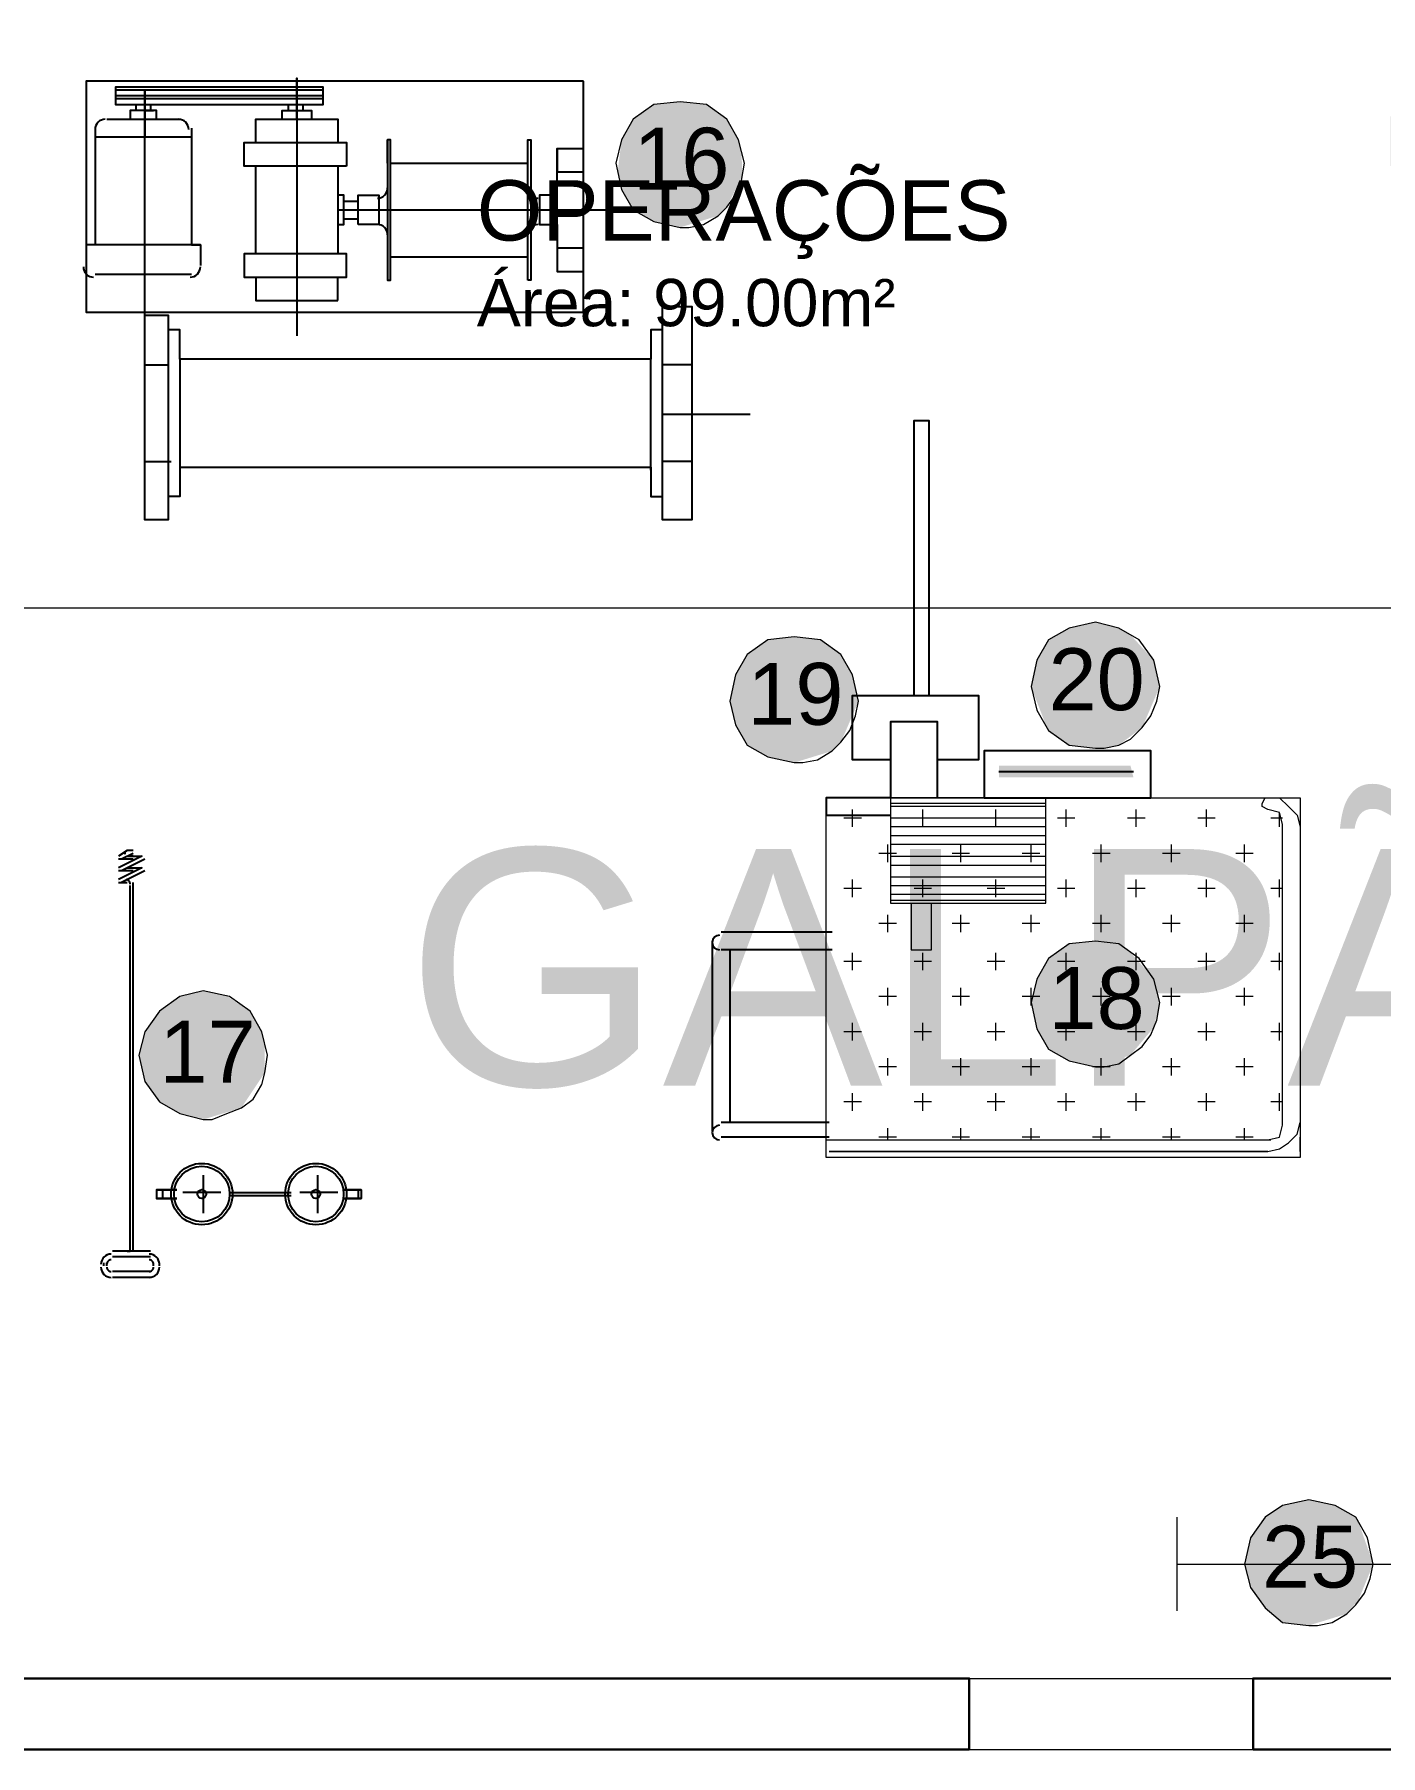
# Model space of a CAD drawing. Header units: metres. Extents: x 149 to 429, y -3 to 162.
# Drawn here: x 376.418 to 379.264, y 104.561 to 108.2 of the extents above; entities that cross this region are included whole.
import ezdxf

# ---------------------------------------------------------------- set-up
doc = ezdxf.new("R2010")
doc.units = ezdxf.units.M
doc.layers.add('1053_ARQ_BASE_MATADOURO_dwg', color=7, linetype='Continuous', lineweight=5, true_color=0x767676)
for name, color, linetype, lineweight in [('A-PAREDE', 7, 'Continuous', 30), ('A-TEXTO1', 7, 'Continuous', 5), ('A-VISTA03', 7, 'Continuous', 9), ('PDF_EQUIPAMENTOS', 7, 'Continuous', 5), ('PDF_equipamentos inox', 7, 'Continuous', 5), ('PDF_Text', 7, 'Continuous', 5)]:
    doc.layers.add(name, color=color, linetype=linetype, lineweight=lineweight)
doc.styles.add('Arial_1', font='arial.ttf', dxfattribs={"height": 0.1308})
doc.styles.add('Arial_11', font='arial.ttf', dxfattribs={"height": 0.1})
doc.styles.add('Arial_5', font='arial.ttf', dxfattribs={"height": 0.1275})
doc.styles.add('Arial_6', font='arial.ttf', dxfattribs={"height": 0.5})

# ---------------------------------------------------------------- blocks, each defined once
blk = doc.blocks.new('1053_ARQ_BASE_MATADOURO_dwg_arq geral tgov-4039641-TÉRREO 1_20 - Dependente 2')
at = {"layer": 'A-PAREDE', "color": 253, "true_color": 0xaaaaaa, "flags": 128}
blk.add_lwpolyline([(42.6296, 17.6382), (42.6296, 17.7882), (39.4796, 17.7882), (39.4796, 21.3882), (41.7796, 21.3882), (41.7796, 21.5382), (37.0796, 21.5382), (37.0796, 21.3882), (39.3296, 21.3882), (39.3296, 17.7882), (39.3296, 17.6382)], close=True, dxfattribs=at)
blk.add_lwpolyline([(44.3296, 17.7882), (44.3296, 21.3882), (42.3796, 21.3882), (42.3796, 21.5382), (44.6046, 21.5382), (44.6046, 21.3882), (44.4796, 21.3882), (44.4796, 17.7882), (46.0946, 17.7882), (46.0946, 17.6382), (44.1296, 17.6382)], dxfattribs=at)
at = {"layer": 'A-VISTA03', "color": 253, "true_color": 0xaaaaaa}
for p, q in [((41.7796, 21.5382), (42.3796, 21.5382)), ((41.7796, 21.3882), (42.3796, 21.3882))]:
    blk.add_line(p, q, dxfattribs=at)
at = {"layer": 'A-TEXTO1', "attachment_point": 1, "line_spacing_factor": 0.941778}
for s, insert, char_height, width, style in [('OPERAÇÕES', (40.7387, 24.7053), 0.1275, 1.347093, 'Arial_5'), ('Área: 99.00m²', (40.7387, 24.4967), 0.1, 1.057761, 'Arial_11')]:
    blk.add_mtext(s, dxfattribs=dict(at, insert=insert, char_height=char_height, width=width, style=style))
at = {"layer": 'A-TEXTO1', "insert": (40.5883, 23.2916), "char_height": 0.5, "width": 3.43359, "attachment_point": 1, "rotation": 359.9922, "line_spacing_factor": 0.941778, "style": 'Arial_6'}
blk.add_mtext('GALPÃO', dxfattribs=at)
blk = doc.blocks.new('1053_ARQ_BASE_MATADOURO_dwg_ARQ GALPAO TGOV-4039645-TÉRREO 1_20 - Dependente 2')
at = {"layer": 'PDF_EQUIPAMENTOS', "true_color": 0xe2e2e2}
blk.add_hatch(color=254, dxfattribs=at).paths.add_polyline_path([(0.0309, 13.5873), (0.0618, 13.5873), (0.0556, 13.612), (-0.2226, 13.612), (-0.2226, 13.5873), (-0.0185, 13.5873)])
at = {"layer": 'PDF_Text', "true_color": 0xe2e2e2}
h = blk.add_hatch(color=254, dxfattribs=at)
h.paths.add_polyline_path([(10.8687, 8.3693), (10.9058, 8.3796), (10.9738, 8.4373), (10.9861, 8.4991), (10.9799, 8.5548), (10.949, 8.5981), (10.8687, 8.631), (10.8501, 8.6352), (10.8007, 8.6228), (10.7574, 8.5981), (10.7265, 8.5548), (10.7141, 8.4991), (10.7265, 8.4497), (10.7574, 8.4064), (10.8007, 8.3755)])
h.paths.add_polyline_path([(-8.3586, 10.5022), (-8.3277, 10.5084), (-8.2535, 10.5702), (-8.2411, 10.6321), (-8.2473, 10.6877), (-8.2782, 10.7248), (-8.3215, 10.7557), (-8.3772, 10.7681), (-8.4266, 10.7557), (-8.4699, 10.7248), (-8.5008, 10.6877), (-8.5132, 10.6321), (-8.5008, 10.5826), (-8.4699, 10.5393), (-8.4266, 10.5084)])
h.paths.add_polyline_path([(8.4946, 10.5888), (8.5255, 10.595), (8.5997, 10.6568), (8.6121, 10.7186), (8.5997, 10.7743), (8.575, 10.8175), (8.5317, 10.8423), (8.4761, 10.8546), (8.4266, 10.8423), (8.3833, 10.8175), (8.3524, 10.7743), (8.3401, 10.7186), (8.3524, 10.6692), (8.3833, 10.6259), (8.4266, 10.595), (8.4761, 10.5888)])
h.paths.add_polyline_path([(0.4328, 11.7944), (0.5131, 11.8191), (0.5379, 11.8488), (0.5688, 11.9242), (0.5379, 12.0123), (0.5317, 12.0231), (0.4884, 12.0478), (0.4328, 12.0602), (0.3771, 12.0478), (0.34, 12.0231), (0.3091, 11.9798), (0.2968, 11.9242), (0.3091, 11.8747), (0.34, 11.8315), (0.3771, 11.8005)])
h.paths.add_polyline_path([(-9.9149, 11.9242), (-9.824, 11.9613), (-9.7851, 12.0231), (-9.7851, 12.0818), (-9.7975, 12.1205), (-9.816, 12.1529), (-9.8593, 12.1777), (-9.9149, 12.19), (-9.9644, 12.1777), (-10.0077, 12.1529), (-10.0386, 12.1097), (-10.051, 12.054), (-10.0298, 11.9922), (-10.0077, 11.9613), (-9.9644, 11.9304)])
h.paths.add_polyline_path([(-6.6584, 12.0417), (-6.5781, 12.0664), (-6.5348, 12.1158), (-6.5224, 12.1777), (-6.5286, 12.2271), (-6.5595, 12.2704), (-6.6028, 12.3013), (-6.6584, 12.3137), (-6.7079, 12.3013), (-6.7512, 12.2704), (-6.7821, 12.2271), (-6.7945, 12.1777), (-6.7821, 12.122), (-6.7295, 12.0664), (-6.7079, 12.054)])
h.paths.add_polyline_path([(1.1437, 12.1035), (1.2241, 12.1282), (1.2674, 12.1715), (1.2798, 12.2395), (1.2736, 12.289), (1.2427, 12.3322), (1.1994, 12.3631), (1.1437, 12.3755), (1.0943, 12.3631), (1.051, 12.3322), (1.0201, 12.289), (1.0077, 12.2395), (1.0201, 12.1839), (1.0726, 12.1282), (1.0943, 12.1158)])
h.paths.add_polyline_path([(-2.5982, 12.2704), (-2.5611, 12.2807), (-2.4931, 12.3384), (-2.4807, 12.4002), (-2.4869, 12.4559), (-2.5178, 12.4992), (-2.5982, 12.5321), (-2.6167, 12.5363), (-2.6662, 12.5239), (-2.7095, 12.4992), (-2.7404, 12.4559), (-2.7527, 12.4002), (-2.7404, 12.3508), (-2.7095, 12.3075), (-2.6662, 12.2766)])
h.paths.add_polyline_path([(-4.7975, 12.3508), (-4.7604, 12.3611), (-4.6924, 12.4188), (-4.6801, 12.4806), (-4.6863, 12.5363), (-4.7172, 12.5795), (-4.7975, 12.6125), (-4.8161, 12.6166), (-4.8655, 12.6043), (-4.9101, 12.5778), (-4.9397, 12.5363), (-4.9397, 12.4312), (-4.9088, 12.3879), (-4.8655, 12.357)])
h.paths.add_polyline_path([(-5.5703, 12.3631), (-5.5332, 12.3734), (-5.4652, 12.4312), (-5.4529, 12.493), (-5.4591, 12.5486), (-5.49, 12.5919), (-5.5703, 12.6249), (-5.5889, 12.629), (-5.6383, 12.6166), (-5.6816, 12.5919), (-5.7125, 12.5486), (-5.7125, 12.4435), (-5.6816, 12.4002), (-5.6383, 12.3693)])
h.paths.add_polyline_path([(1.7373, 12.3755), (1.7743, 12.3858), (1.8424, 12.4435), (1.8547, 12.5053), (1.8485, 12.561), (1.8176, 12.6043), (1.7373, 12.6372), (1.7187, 12.6414), (1.6692, 12.629), (1.626, 12.6043), (1.5951, 12.561), (1.5951, 12.4559), (1.626, 12.4126), (1.6692, 12.3817)])
h.paths.add_polyline_path([(6.6584, 12.6228), (6.7388, 12.6475), (6.7821, 12.697), (6.7883, 12.7835), (6.7821, 12.8083), (6.7574, 12.8516), (6.7141, 12.8825), (6.6584, 12.8948), (6.5858, 12.8659), (6.5657, 12.8516), (6.5348, 12.8083), (6.5224, 12.7588), (6.5348, 12.7032), (6.5873, 12.6475), (6.609, 12.6352)])
h.paths.add_polyline_path([(8.2473, 12.6537), (8.3462, 12.697), (8.3833, 12.7835), (8.371, 12.8392), (8.3401, 12.8825), (8.2968, 12.9134), (8.2473, 12.9196), (8.1917, 12.9134), (8.1484, 12.8825), (8.1175, 12.8392), (8.1175, 12.7341), (8.1484, 12.6908), (8.1917, 12.6599)])
h.paths.add_polyline_path([(-6.3617, 12.8268), (-6.2566, 12.8701), (-6.238, 12.8948), (-6.2257, 12.9567), (-6.238, 13.0123), (-6.2628, 13.0556), (-6.306, 13.0865), (-6.4111, 13.0865), (-6.4544, 13.0556), (-6.4853, 13.0123), (-6.4944, 12.9433), (-6.4853, 12.9072), (-6.4328, 12.8516), (-6.4111, 12.8392)])
h.paths.add_polyline_path([(9.5642, 12.8454), (9.6013, 12.8557), (9.6693, 12.9134), (9.6816, 12.9752), (9.6755, 13.0308), (9.6445, 13.0741), (9.5642, 13.1071), (9.5456, 13.1112), (9.4962, 13.0989), (9.4529, 13.0741), (9.422, 13.0308), (9.4096, 12.9752), (9.422, 12.9257), (9.4529, 12.8825), (9.4962, 12.8516)])
h.paths.add_polyline_path([(-1.9042, 12.8639), (-1.8238, 12.8886), (-1.7743, 12.9628), (-1.7743, 13.0247), (-1.7805, 13.0494), (-1.8053, 13.0927), (-1.8547, 13.125), (-1.9042, 13.1359), (-1.9536, 13.1236), (-1.9969, 13.0927), (-2.0278, 13.0494), (-2.0402, 12.9999), (-2.0272, 12.9433), (-1.9969, 12.901), (-1.9536, 12.8763)])
h.paths.add_polyline_path([(2.7203, 12.9134), (2.8192, 12.9567), (2.8563, 13.0432), (2.8439, 13.0989), (2.813, 13.1421), (2.7538, 13.1708), (2.7203, 13.1792), (2.6646, 13.1669), (2.6213, 13.1421), (2.5904, 13.0989), (2.5904, 12.9938), (2.6313, 12.9433), (2.6646, 12.9196)])
h.paths.add_polyline_path([(-0.0185, 12.9752), (0.0556, 12.9999), (0.1051, 13.0587), (0.1175, 13.1112), (0.1051, 13.1607), (0.0556, 13.2172), (0.0309, 13.2349), (-0.0185, 13.241), (-0.0742, 13.2349), (-0.1175, 13.204), (-0.1422, 13.1607), (-0.1546, 13.1112), (-0.1422, 13.0556), (-0.1175, 13.0123), (-0.0742, 12.9876)])
h.paths.add_polyline_path([(-4.3277, 13.0679), (-4.2349, 13.105), (-4.2226, 13.1223), (-4.1917, 13.1978), (-4.2226, 13.2859), (-4.2288, 13.2967), (-4.272, 13.3276), (-4.371, 13.329), (-4.3833, 13.3276), (-4.4204, 13.2967), (-4.4513, 13.2534), (-4.4637, 13.1978), (-4.4513, 13.1483), (-4.4204, 13.105), (-4.371, 13.0727)])
h.paths.add_polyline_path([(7.6044, 13.0803), (7.6538, 13.0927), (7.7033, 13.1298), (7.7404, 13.2163), (7.728, 13.2658), (7.6971, 13.3091), (7.6538, 13.34), (7.6044, 13.3523), (7.5487, 13.34), (7.5054, 13.3091), (7.4807, 13.2658), (7.4683, 13.2163), (7.4807, 13.1607), (7.5054, 13.1236), (7.5487, 13.0927)])
h.paths.add_polyline_path([(-10.7883, 13.1823), (-10.7512, 13.1885), (-10.7017, 13.2256), (-10.6646, 13.3121), (-10.677, 13.3678), (-10.7079, 13.4111), (-10.7883, 13.4451), (-10.8007, 13.4482), (-10.8563, 13.4358), (-10.8996, 13.4111), (-10.9305, 13.3678), (-10.9305, 13.2627), (-10.8996, 13.2194), (-10.8563, 13.1885)])
h.paths.add_polyline_path([(4.0989, 13.2101), (4.1298, 13.2163), (4.204, 13.2781), (4.2164, 13.34), (4.204, 13.3956), (4.1793, 13.4389), (4.136, 13.4636), (4.0557, 13.4698), (4.0309, 13.4636), (3.9876, 13.4389), (3.9567, 13.3956), (3.9444, 13.34), (3.9567, 13.2905), (3.9876, 13.2472), (4.0312, 13.2163), (4.0804, 13.2101)])
h.paths.add_polyline_path([(-7.2087, 13.241), (-7.1283, 13.2658), (-7.0788, 13.3461), (-7.0788, 13.4018), (-7.0912, 13.4373), (-7.1098, 13.4698), (-7.153, 13.5007), (-7.2087, 13.5131), (-7.2643, 13.5007), (-7.3014, 13.4698), (-7.3323, 13.4265), (-7.3447, 13.3771), (-7.3235, 13.3152), (-7.3014, 13.2843), (-7.2643, 13.2534)])
h.paths.add_polyline_path([(-9.8177, 13.2874), (-9.7682, 13.2998), (-9.7187, 13.3307), (-9.6878, 13.3863), (-9.6878, 13.4482), (-9.7002, 13.4837), (-9.7187, 13.5162), (-9.7682, 13.5484), (-9.8177, 13.5594), (-9.8733, 13.5471), (-9.9166, 13.5162), (-9.9413, 13.4729), (-9.9537, 13.4234), (-9.9378, 13.3616), (-9.9166, 13.3245), (-9.8733, 13.2998)])
h.paths.add_polyline_path([(5.4034, 13.5502), (5.4944, 13.5873), (5.5332, 13.6491), (5.5332, 13.7078), (5.5085, 13.7681), (5.5023, 13.7789), (5.4591, 13.8098), (5.354, 13.8098), (5.3085, 13.7758), (5.2798, 13.7356), (5.2674, 13.68), (5.2798, 13.6305), (5.323, 13.5784), (5.354, 13.5563)])
h.paths.add_polyline_path([(-0.6553, 13.6182), (-0.575, 13.6429), (-0.5564, 13.6614), (-0.5193, 13.748), (-0.5317, 13.8036), (-0.5564, 13.8469), (-0.5997, 13.8778), (-0.6553, 13.884), (-0.711, 13.8778), (-0.7543, 13.8469), (-0.779, 13.8036), (-0.7913, 13.748), (-0.779, 13.6985), (-0.7543, 13.6553), (-0.711, 13.6305)])
h.paths.add_polyline_path([(0, 13.6491), (0.0309, 13.6553), (0.0804, 13.6924), (0.1175, 13.7789), (0.1051, 13.8346), (0.0556, 13.8884), (0.0309, 13.9026), (-0.0185, 13.9149), (-0.0765, 13.9012), (-0.1175, 13.8778), (-0.1422, 13.8346), (-0.1546, 13.7789), (-0.121, 13.6924), (-0.1175, 13.6862), (-0.0742, 13.6553), (-0.0185, 13.6491)])
h.paths.add_polyline_path([(-3.085, 13.6553), (-2.9799, 13.6985), (-2.9614, 13.7233), (-2.949, 13.7851), (-2.9552, 13.8407), (-2.9861, 13.884), (-3.0294, 13.9149), (-3.1345, 13.9149), (-3.1778, 13.884), (-3.2087, 13.8407), (-3.221, 13.7851), (-3.2087, 13.7356), (-3.1778, 13.6924), (-3.1345, 13.6676)])
h.paths.add_polyline_path([(-7.8702, 13.748), (-7.796, 13.7727), (-7.7404, 13.8531), (-7.7404, 13.9087), (-7.7527, 13.9421), (-7.7775, 13.9768), (-7.8207, 14.0077), (-7.8702, 14.02), (-7.9258, 14.0077), (-7.9691, 13.9768), (-7.9938, 13.9335), (-8.0062, 13.884), (-7.9938, 13.8284), (-7.9691, 13.7913), (-7.9258, 13.7604)])
h.paths.add_polyline_path([(-11.7524, 13.7575), (-11.7095, 13.7908), (-11.6724, 13.85), (-11.6724, 13.9057), (-11.6847, 13.939), (-11.7095, 13.9737), (-11.7524, 14.0043), (-11.7524, 13.7576)])
h.paths.add_polyline_path([(1.7682, 13.8964), (1.8238, 13.9067), (1.8918, 13.9644), (1.9042, 14.0262), (1.898, 14.0819), (1.8671, 14.1251), (1.8238, 14.1499), (1.7682, 14.1622), (1.7187, 14.1499), (1.6754, 14.1251), (1.6445, 14.0819), (1.6322, 14.0262), (1.6445, 13.9768), (1.6754, 13.9335), (1.7187, 13.9026)])
h.paths.add_polyline_path([(2.813, 13.9087), (2.8501, 13.9149), (2.8934, 13.9489)])
h.paths.add_polyline_path([(2.8006, 13.9087), (2.8995, 13.952), (2.9305, 14.0077), (2.9305, 14.0695), (2.9243, 14.0942), (2.8934, 14.1375), (2.8501, 14.1684), (2.7538, 14.1694), (2.745, 14.1684), (2.7017, 14.1375), (2.6708, 14.0942), (2.6646, 14.0448), (2.6708, 13.9891), (2.7017, 13.9458), (2.7538, 13.9191)])
h.paths.add_polyline_path([(4, 14.0077), (4.0557, 14.018), (4.1237, 14.0757), (4.136, 14.1375), (4.1298, 14.1931), (4.0989, 14.2364), (4.0312, 14.2666), (4, 14.2735), (3.9258, 14.247), (3.9073, 14.2364), (3.8764, 14.1931), (3.864, 14.1375), (3.8764, 14.088), (3.9258, 14.0315), (3.9506, 14.0138)])
h.paths.add_polyline_path([(3.3694, 14.1313), (3.4436, 14.156), (3.4931, 14.2148), (3.5054, 14.2673), (3.4931, 14.3168), (3.4436, 14.3733), (3.4189, 14.391), (3.3694, 14.3972), (3.3138, 14.391), (3.2705, 14.3601), (3.2458, 14.3168), (3.2334, 14.2673), (3.2458, 14.2117), (3.2705, 14.1684), (3.3138, 14.1437)])
h.paths.add_polyline_path([(4.5812, 14.2055), (4.6801, 14.2488), (4.7172, 14.3353), (4.7048, 14.391), (4.6739, 14.4342), (4.6306, 14.4652), (4.5812, 14.4713), (4.5255, 14.4652), (4.4822, 14.4342), (4.4513, 14.391), (4.4513, 14.2859), (4.4822, 14.2426), (4.5255, 14.2179)])
h.paths.add_polyline_path([(6.8996, 14.391), (6.949, 14.4013), (7.017, 14.459), (7.0294, 14.5208), (7.0232, 14.5764), (6.9923, 14.6197), (6.949, 14.6445), (6.8996, 14.6568), (6.8439, 14.6445), (6.8006, 14.6197), (6.7697, 14.5764), (6.7697, 14.4713), (6.8006, 14.4281), (6.8439, 14.3972)])
h.paths.add_polyline_path([(-4.2226, 14.4219), (-4.1855, 14.4281), (-4.136, 14.4652), (-4.0989, 14.5517), (-4.1113, 14.6074), (-4.1422, 14.6506), (-4.2226, 14.6846), (-4.2349, 14.6877), (-4.2906, 14.6754), (-4.3339, 14.6506), (-4.3648, 14.6074), (-4.3648, 14.5023), (-4.3339, 14.459), (-4.2906, 14.4281)])
h.paths.add_polyline_path([(-3.2396, 14.6135), (-3.2087, 14.6197), (-3.153, 14.6568), (-3.1221, 14.7434), (-3.1407, 14.8098), (-3.1592, 14.8423), (-3.2025, 14.867), (-3.2581, 14.8794), (-3.3214, 14.8591), (-3.3509, 14.8423), (-3.3818, 14.799), (-3.3941, 14.7434), (-3.3729, 14.6815), (-3.3509, 14.6506), (-3.3076, 14.6197), (-3.2581, 14.6135)])
h.paths.add_polyline_path([(-8.983, 14.6506), (-8.9027, 14.6754), (-8.8594, 14.7248), (-8.847, 14.7866), (-8.8725, 14.8591), (-8.8841, 14.8794), (-8.9274, 14.9103), (-8.983, 14.9227), (-9.0325, 14.9103), (-9.0902, 14.8591), (-9.1067, 14.8361), (-9.119, 14.7866), (-9.1067, 14.731), (-9.0498, 14.6754), (-9.0325, 14.663)])
h.paths.add_polyline_path([(5.3725, 14.6754), (5.4776, 14.7186), (5.4962, 14.7434), (5.5085, 14.8114), (5.5023, 14.8608), (5.4714, 14.9041), (5.4281, 14.935), (5.323, 14.935), (5.2798, 14.9041), (5.2484, 14.8591), (5.2365, 14.8114), (5.2489, 14.7557), (5.2798, 14.7125), (5.323, 14.6877)])
h.paths.add_polyline_path([(3.9258, 14.7063), (4.0247, 14.7496), (4.0433, 14.7743), (4.0531, 14.8591), (4.0495, 14.8917), (4, 14.9483), (3.9753, 14.9659), (3.9258, 14.9721), (3.8702, 14.9659), (3.8269, 14.935), (3.796, 14.8917), (3.796, 14.7866), (3.8442, 14.731), (3.8702, 14.7125)])
h.paths.add_polyline_path([(-0.8964, 14.7496), (-0.8161, 14.7743), (-0.7975, 14.7928), (-0.7648, 14.8591), (-0.7666, 14.9103), (-0.7728, 14.935), (-0.7975, 14.9783), (-0.8408, 15.0092), (-0.8964, 15.0154), (-0.9521, 15.0092), (-0.9954, 14.9783), (-1.0201, 14.935), (-1.0283, 14.867), (-1.0201, 14.8299), (-0.9954, 14.7866), (-0.9521, 14.7619)])
h.paths.add_polyline_path([(0.7357, 14.799), (0.8346, 14.8423), (0.8532, 14.867), (0.8655, 14.9288), (0.8594, 14.9845), (0.8099, 15.041), (0.7852, 15.0587), (0.7357, 15.0649), (0.6801, 15.0587), (0.6368, 15.0278), (0.6059, 14.9845), (0.6059, 14.8794), (0.6541, 14.8237), (0.6801, 14.8052)])
h.paths.add_polyline_path([(-6.2628, 14.8361), (-6.1973, 14.8591), (-6.1391, 14.9103), (-6.1268, 14.9721), (-6.1329, 15.0216), (-6.1639, 15.0649), (-6.2133, 15.0971), (-6.2628, 15.1081), (-6.3122, 15.0958), (-6.3555, 15.0649), (-6.3864, 15.0216), (-6.3988, 14.9721), (-6.3864, 14.9227), (-6.3272, 14.8591), (-6.3122, 14.8485)])
h.paths.add_polyline_path([(-11.9595, 15.0947), (-11.9595, 15.3305), (-11.9939, 15.306), (-12.0248, 15.2627), (-12.0248, 15.1576), (-11.9722, 15.1019)])
at = {"layer": 'PDF_EQUIPAMENTOS', "color": 253, "lineweight": 25, "true_color": 0xaaaaaa}
for p, q in [((-2.0464, 14.9968), (-2.0464, 15.0092)), ((-1.7249, 15.0092), (-1.7249, 14.9968)), ((-1.694, 15.0092), (-1.694, 14.9968)), ((-2.1082, 14.9783), (-1.9536, 14.9783)), ((-2.1329, 14.9412), (-1.9289, 14.9412)), ((-1.5085, 14.8856), (-1.2179, 14.8856)), ((-1.1561, 14.9165), (-1.1005, 14.9165)), ((-1.7929, 14.6939), (-1.7929, 14.8794)), ((-1.6198, 14.8794), (-1.6198, 14.6939)), ((-1.6074, 14.7681), (-1.5765, 14.7681)), ((-1.1561, 14.7063), (-1.1005, 14.7063)), ((-1.5085, 14.6877), (-1.2179, 14.6877)), ((-2.1329, 14.6506), (-1.9289, 14.6506)), ((-1.7929, 14.6445), (-1.6198, 14.6445)), ((-2.0278, 14.459), (-1.9784, 14.459)), ((-0.8717, 14.459), (-0.9335, 14.459)), ((-2.0278, 14.255), (-1.9722, 14.255)), ((-0.8717, 14.255), (-0.9335, 14.255)), ((-0.2226, 13.5996), (0.0618, 13.5996))]:
    blk.add_line(p, q, dxfattribs=at)
at = {"layer": 'PDF_EQUIPAMENTOS', "color": 253, "true_color": 0xaaaaaa}
for p, q in [((-6.541, 13.9458), (6.5719, 13.9458)), ((-0.2226, 13.5996), (0.0618, 13.5996)), ((-0.5131, 13.5007), (-0.5502, 13.5007)), ((-0.5317, 13.4822), (-0.5317, 13.5193)), ((-0.1236, 13.5316), (-0.4513, 13.5316)), ((-0.1236, 13.5254), (-0.4513, 13.5254)), ((-0.1236, 13.5007), (-0.4513, 13.5007)), ((-0.3648, 13.5007), (-0.4019, 13.5007)), ((-0.3833, 13.4822), (-0.3833, 13.5193)), ((-0.2102, 13.5007), (-0.2473, 13.5007)), ((-0.2287, 13.4822), (-0.2287, 13.5193)), ((-0.0618, 13.5007), (-0.0989, 13.5007)), ((-0.0804, 13.4822), (-0.0804, 13.5193)), ((0.0866, 13.5007), (0.0495, 13.5007)), ((0.068, 13.4822), (0.068, 13.5193)), ((0.2349, 13.5007), (0.1978, 13.5007)), ((0.2164, 13.4822), (0.2164, 13.5193)), ((0.3771, 13.5007), (0.3524, 13.5007)), ((0.3709, 13.4822), (0.3709, 13.5131)), ((-0.1236, 13.4822), (-0.4513, 13.4822)), ((-0.1236, 13.4636), (-0.4513, 13.4636)), ((-0.439, 13.4265), (-0.476, 13.4265)), ((-0.4575, 13.408), (-0.4575, 13.4451)), ((-0.1236, 13.4451), (-0.4513, 13.4451)), ((-0.2844, 13.4265), (-0.3215, 13.4265)), ((-0.3029, 13.408), (-0.3029, 13.4451)), ((-0.136, 13.4265), (-0.1731, 13.4265)), ((-0.1546, 13.408), (-0.1546, 13.4451)), ((0.0124, 13.4265), (-0.0247, 13.4265)), ((-0.0062, 13.408), (-0.0062, 13.4451)), ((0.1607, 13.4265), (0.1236, 13.4265)), ((0.1422, 13.408), (0.1422, 13.4451)), ((0.3153, 13.4265), (0.2782, 13.4265)), ((0.2968, 13.408), (0.2968, 13.4451)), ((-0.4513, 13.4203), (-0.1236, 13.4203)), ((-0.4513, 13.4018), (-0.1236, 13.4018)), ((-0.5317, 13.3338), (-0.5317, 13.3709)), ((-0.4513, 13.3771), (-0.1236, 13.3771)), ((-0.4513, 13.3585), (-0.1236, 13.3585)), ((-0.3833, 13.3338), (-0.3833, 13.3709)), ((-0.2287, 13.3338), (-0.2287, 13.3709)), ((-0.0804, 13.3338), (-0.0804, 13.3709)), ((0.068, 13.3338), (0.068, 13.3709)), ((0.2164, 13.3338), (0.2164, 13.3709)), ((0.3709, 13.3338), (0.3709, 13.3709)), ((-0.5131, 13.3523), (-0.5502, 13.3523)), ((-0.4513, 13.34), (-0.1236, 13.34)), ((-0.4513, 13.3276), (-0.1236, 13.3276)), ((-0.3648, 13.3523), (-0.4019, 13.3523)), ((-0.2102, 13.3523), (-0.2473, 13.3523)), ((-0.0618, 13.3523), (-0.0989, 13.3523)), ((0.0866, 13.3523), (0.0495, 13.3523)), ((0.2349, 13.3523), (0.1978, 13.3523)), ((0.3771, 13.3523), (0.3524, 13.3523)), ((-0.4575, 13.2596), (-0.4575, 13.2967)), ((-0.3029, 13.2596), (-0.3029, 13.2967)), ((-0.1546, 13.2596), (-0.1546, 13.2967)), ((-0.0062, 13.2596), (-0.0062, 13.2967)), ((0.1422, 13.2596), (0.1422, 13.2967)), ((0.2968, 13.2596), (0.2968, 13.2967)), ((-0.439, 13.2781), (-0.476, 13.2781)), ((-0.2844, 13.2781), (-0.3215, 13.2781)), ((-0.136, 13.2781), (-0.1731, 13.2781)), ((0.0124, 13.2781), (-0.0247, 13.2781)), ((0.1607, 13.2781), (0.1236, 13.2781)), ((0.3153, 13.2781), (0.2782, 13.2781)), ((-0.5317, 13.1792), (-0.5317, 13.2163)), ((-0.3833, 13.1792), (-0.3833, 13.2163)), ((-0.2287, 13.1792), (-0.2287, 13.2163)), ((-0.0804, 13.1792), (-0.0804, 13.2163)), ((0.068, 13.1792), (0.068, 13.2163)), ((0.2164, 13.1792), (0.2164, 13.2163)), ((0.3709, 13.1792), (0.3709, 13.2163)), ((-0.5131, 13.1978), (-0.5502, 13.1978)), ((-0.3648, 13.1978), (-0.4019, 13.1978)), ((-0.2102, 13.1978), (-0.2473, 13.1978)), ((-0.0618, 13.1978), (-0.0989, 13.1978)), ((0.0866, 13.1978), (0.0495, 13.1978)), ((0.2349, 13.1978), (0.1978, 13.1978)), ((0.3771, 13.1978), (0.3524, 13.1978)), ((-0.4575, 13.105), (-0.4575, 13.1421)), ((-0.3029, 13.105), (-0.3029, 13.1421)), ((-0.1546, 13.105), (-0.1546, 13.1421)), ((-0.0062, 13.105), (-0.0062, 13.1421)), ((0.1422, 13.105), (0.1422, 13.1421)), ((0.2968, 13.105), (0.2968, 13.1421)), ((-0.439, 13.1236), (-0.476, 13.1236)), ((-0.2844, 13.1236), (-0.3215, 13.1236)), ((-0.136, 13.1236), (-0.1731, 13.1236)), ((0.0124, 13.1236), (-0.0247, 13.1236)), ((0.1607, 13.1236), (0.1236, 13.1236)), ((0.3153, 13.1236), (0.2782, 13.1236)), ((-0.5317, 13.0308), (-0.5317, 13.0679)), ((-0.3833, 13.0308), (-0.3833, 13.0679)), ((-0.2287, 13.0308), (-0.2287, 13.0679)), ((-0.0804, 13.0308), (-0.0804, 13.0679)), ((0.068, 13.0308), (0.068, 13.0679)), ((0.2164, 13.0308), (0.2164, 13.0679)), ((0.3709, 13.0308), (0.3709, 13.0679)), ((-0.5131, 13.0494), (-0.5502, 13.0494)), ((-0.3648, 13.0494), (-0.4019, 13.0494)), ((-0.2102, 13.0494), (-0.2473, 13.0494)), ((-0.0618, 13.0494), (-0.0989, 13.0494)), ((0.0866, 13.0494), (0.0495, 13.0494)), ((0.2349, 13.0494), (0.1978, 13.0494)), ((0.3771, 13.0494), (0.3524, 13.0494)), ((-0.4575, 12.9567), (-0.4575, 12.9938)), ((-0.3029, 12.9567), (-0.3029, 12.9938)), ((-0.1546, 12.9567), (-0.1546, 12.9938)), ((-0.0062, 12.9567), (-0.0062, 12.9938)), ((0.1422, 12.9567), (0.1422, 12.9938)), ((0.2968, 12.9567), (0.2968, 12.9938)), ((-0.439, 12.9752), (-0.476, 12.9752)), ((-0.2844, 12.9752), (-0.3215, 12.9752)), ((-0.136, 12.9752), (-0.1731, 12.9752)), ((0.0124, 12.9752), (-0.0247, 12.9752)), ((0.1607, 12.9752), (0.1236, 12.9752)), ((0.3153, 12.9752), (0.2782, 12.9752)), ((-0.5317, 12.8825), (-0.5317, 12.9196)), ((-0.3833, 12.8825), (-0.3833, 12.9196)), ((-0.2287, 12.8825), (-0.2287, 12.9196)), ((-0.0804, 12.8825), (-0.0804, 12.9196)), ((0.068, 12.8825), (0.068, 12.9196)), ((0.2164, 12.8825), (0.2164, 12.9196)), ((0.3709, 12.8825), (0.3709, 12.9196)), ((-0.5131, 12.901), (-0.5502, 12.901)), ((-0.3648, 12.901), (-0.4019, 12.901)), ((-0.2102, 12.901), (-0.2473, 12.901)), ((-0.0618, 12.901), (-0.0989, 12.901)), ((0.0866, 12.901), (0.0495, 12.901)), ((0.2349, 12.901), (0.1978, 12.901)), ((0.3771, 12.901), (0.3524, 12.901)), ((-0.4575, 12.8206), (-0.4575, 12.8454)), ((-0.3029, 12.8206), (-0.3029, 12.8454)), ((-0.1546, 12.8206), (-0.1546, 12.8454)), ((-0.0062, 12.8206), (-0.0062, 12.8454)), ((0.1422, 12.8206), (0.1422, 12.8454)), ((0.2968, 12.8206), (0.2968, 12.8454)), ((-0.5873, 12.8206), (0.3524, 12.8206)), ((-0.439, 12.8268), (-0.476, 12.8268)), ((-0.2844, 12.8268), (-0.3215, 12.8268)), ((-0.136, 12.8268), (-0.1731, 12.8268)), ((0.0124, 12.8268), (-0.0247, 12.8268)), ((0.1607, 12.8268), (0.1236, 12.8268)), ((0.3153, 12.8268), (0.2782, 12.8268)), ((0.4142, 12.7959), (0.4142, 12.8268)), ((0.1546, 11.8253), (0.1546, 12.0231)), ((0.1546, 11.9242), (3.7218, 11.9242))]:
    blk.add_line(p, q, dxfattribs=at)
at = {"layer": 'PDF_EQUIPAMENTOS', "color": 253, "lineweight": 25, "true_color": 0xaaaaaa, "flags": 128}
for points in [[(-1.7063, 14.9783), (-1.7063, 15.0649), (-1.7063, 14.5208)], [(-1.7063, 15.0092), (-1.6507, 15.0092), (-1.6507, 15.0463), (-1.8547, 15.0463), (-2.0897, 15.0463), (-2.0897, 15.0092), (-1.8547, 15.0092), (-1.6507, 15.0092)], [(-1.6507, 15.0401), (-1.8547, 15.0401), (-2.0897, 15.0401)], [(-1.6507, 15.0278), (-1.8547, 15.0278), (-2.0897, 15.0278)], [(-2.0278, 14.5579), (-2.0278, 15.0401), (-2.0278, 14.9412), (-2.0278, 14.9783), (-2.0031, 14.9783), (-2.0031, 14.9968), (-2.0587, 14.9968), (-2.0587, 14.9783)], [(-1.6507, 15.0216), (-1.8547, 15.0216), (-2.0897, 15.0216)], [(-2.0155, 15.0092), (-2.0155, 14.9968), (-2.0278, 14.9968), (-2.0093, 14.9968)], [(-1.7373, 14.9783), (-1.7373, 14.9968), (-1.6754, 14.9968), (-1.6754, 14.9783)], [(-2.1329, 14.9598), (-2.1329, 14.7125), (-2.1515, 14.7125)], [(-1.9289, 14.9598), (-1.9289, 14.7125), (-1.9104, 14.7125), (-1.9104, 14.6692)], [(-1.7929, 14.9288), (-1.7929, 14.9659), (-1.7929, 14.9783), (-1.6198, 14.9783), (-1.6198, 14.9288)], [(-1.5147, 14.8176), (-1.5147, 14.7372), (-1.5147, 14.6383), (-1.5085, 14.6383), (-1.5085, 14.935), (-1.5147, 14.935), (-1.5147, 14.7866), (-1.0201, 14.7866)], [(-1.5147, 14.8856), (-1.5147, 14.935), (-1.5147, 14.8361)], [(-1.1561, 14.8176), (-1.1561, 14.9165), (-1.1561, 14.867), (-1.1005, 14.867)], [(-1.6198, 14.7557), (-1.6074, 14.7557), (-1.6074, 14.8176), (-1.6198, 14.8176), (-1.6198, 14.7866), (-1.5147, 14.7866)], [(-1.1561, 14.7557), (-1.1561, 14.8176), (-1.1932, 14.8176), (-1.1932, 14.7557), (-1.1561, 14.7557), (-1.1561, 14.6568), (-1.1005, 14.6568)], [(-1.6074, 14.7866), (-1.6074, 14.8052), (-1.5765, 14.8052)], [(-1.9104, 14.7125), (-2.1329, 14.7125), (-2.1515, 14.7125), (-2.1515, 14.6692)], [(-1.9536, 14.4713), (-1.9536, 14.2426), (-1.9536, 14.1808), (-1.9784, 14.1808), (-1.9784, 14.1313), (-2.0278, 14.1313), (-2.0278, 14.5641), (-1.9784, 14.5641), (-1.9784, 14.1808)], [(-1.9536, 14.2426), (-0.9583, 14.2426), (-0.9583, 14.1808), (-0.9335, 14.1808), (-0.9335, 14.5826), (-0.8717, 14.5826), (-0.8717, 14.1313), (-0.9335, 14.1313), (-0.9335, 14.1808)], [(-0.9583, 14.2364), (-0.9583, 14.4713), (-1.9536, 14.4713), (-1.9536, 14.5332), (-1.9784, 14.5332)], [(-0.9335, 14.5332), (-0.9583, 14.5332), (-0.9583, 14.4713)], [(-0.7481, 14.3539), (-0.8717, 14.3539), (-0.9335, 14.3539)], [(-0.4019, 13.7604), (-0.4019, 14.3415), (-0.3709, 14.3415), (-0.3709, 13.7604)], [(-0.4513, 13.6244), (-0.5317, 13.6244), (-0.5317, 13.7604), (-0.2658, 13.7604), (-0.2658, 13.6244), (-0.3524, 13.6244)], [(-0.3524, 13.544), (-0.3524, 13.7047), (-0.4513, 13.7047), (-0.4513, 13.544), (-0.5873, 13.544), (-0.5873, 13.5069), (-0.4513, 13.5069)]]:
    blk.add_lwpolyline(points, dxfattribs=at)
for points in [[(-1.1005, 15.0587), (-2.1515, 15.0587), (-2.1515, 14.5703), (-1.1005, 14.5703)], [(-1.6012, 14.8794), (-1.8176, 14.8794), (-1.8176, 14.9288), (-1.6012, 14.9288)], [(-1.2179, 14.6383), (-1.2179, 14.935), (-1.2118, 14.935), (-1.2118, 14.8361), (-1.2118, 14.6383)], [(-1.5765, 14.7557), (-1.5765, 14.8176), (-1.5332, 14.8176), (-1.5332, 14.7557)], [(-1.6198, 14.595), (-1.6198, 14.6445), (-1.6012, 14.6445), (-1.6012, 14.6939), (-1.8176, 14.6939), (-1.8176, 14.6445), (-1.7929, 14.6445), (-1.7929, 14.595)], [(-0.2535, 13.544), (0.0989, 13.544), (0.0989, 13.6429), (-0.2535, 13.6429)]]:
    blk.add_lwpolyline(points, close=True, dxfattribs=at)
at = {"layer": 'PDF_EQUIPAMENTOS', "color": 253, "true_color": 0xaaaaaa, "flags": 128}
for points in [[(0.4142, 12.7835), (-0.5873, 12.7835), (-0.5873, 13.544), (0.3338, 13.544)], [(-0.5873, 13.544), (0.4142, 13.544), (0.4142, 13.5069)], [(0.3709, 13.544), (0.4142, 13.544), (0.4142, 12.7835), (-0.5811, 12.7835)], [(0.3462, 12.8206), (0.3709, 12.8268), (0.3771, 12.8516), (0.3771, 13.4883), (0.3709, 13.5131), (0.3462, 13.5193), (0.3338, 13.5254), (0.3338, 13.5316), (0.34, 13.544), (0.3462, 13.544), (0.3709, 13.544), (0.3895, 13.5254), (0.408, 13.5069), (0.4142, 13.4822)], [(-0.408, 13.3214), (-0.408, 13.2225), (-0.3648, 13.2225), (-0.3648, 13.3214)], [(0.3462, 12.7959), (-0.5811, 12.7959), (0.3462, 12.7959), (0.3709, 12.8021), (0.3895, 12.8145), (0.408, 12.833), (0.4142, 12.8577)]]:
    blk.add_lwpolyline(points, dxfattribs=at)
blk.add_lwpolyline([(-0.4513, 13.3214), (-0.1236, 13.3214), (-0.1236, 13.544), (-0.4513, 13.544)], close=True, dxfattribs=at)
at = {"layer": 'PDF_EQUIPAMENTOS', "color": 253, "lineweight": 25, "true_color": 0xaaaaaa}
for centre, start, end in [((-2.1113, 14.9567), 89.9999, 180.0001), ((-1.9567, 14.9567), 359.9999, 90.0001), ((-1.5363, 14.833), 269.9999, 0.0001), ((-1.1963, 14.833), 179.9999, 270.0001), ((-1.5363, 14.7341), 359.9999, 90.0001), ((-1.1963, 14.7341), 89.9999, 180.0001), ((-2.136, 14.6661), 179.9999, 270.0001), ((-1.932, 14.6661), 269.9999, 0.0001)]:
    blk.add_arc(centre, 0.0216, start, end, dxfattribs=at)
at = {"layer": 'PDF_equipamentos inox', "color": 253, "lineweight": 25, "true_color": 0xaaaaaa}
for p, q in [((-2.0526, 13.4265), (-2.0773, 13.4142)), ((-2.0526, 13.4142), (-2.0835, 13.4142)), ((-2.0526, 13.3894), (-2.0835, 13.3894)), ((-2.0278, 13.4142), (-2.0773, 13.3894)), ((-2.0278, 13.3894), (-2.0773, 13.3647)), ((-2.0526, 13.4203), (-2.0587, 13.4203)), ((-2.0835, 13.3647), (-2.0649, 13.3647)), ((-0.575, 13.2596), (-0.8099, 13.2596)), ((-0.8284, 13.241), (-0.8284, 12.8392)), ((-0.575, 13.2225), (-0.8099, 13.2225)), ((-0.7913, 13.2225), (-0.7913, 12.8577)), ((-0.5811, 12.8577), (-0.8099, 12.8577)), ((-0.5811, 12.8268), (-0.8099, 12.8268)), ((-1.9042, 12.7465), (-1.9042, 12.6661)), ((-1.6631, 12.7465), (-1.6631, 12.6661)), ((-1.9907, 12.7155), (-1.9907, 12.697)), ((-1.8671, 12.7094), (-1.9475, 12.7094)), ((-1.6198, 12.7094), (-1.7002, 12.7094)), ((-1.5765, 12.7155), (-1.5765, 12.697)), ((-2.1144, 12.5548), (-2.1144, 12.561)), ((-2.1082, 12.5548), (-2.1082, 12.561)), ((-2.0155, 12.5857), (-2.0958, 12.5857)), ((-2.0155, 12.5733), (-2.0958, 12.5733)), ((-2.0093, 12.5548), (-2.0093, 12.561)), ((-1.9969, 12.5548), (-1.9969, 12.561)), ((-2.0155, 12.5424), (-2.0958, 12.5424)), ((-2.0155, 12.5301), (-2.0958, 12.5301))]:
    blk.add_line(p, q, dxfattribs=at)
at = {"layer": 'PDF_equipamentos inox', "color": 253, "lineweight": 25, "true_color": 0xaaaaaa, "flags": 128}
for points in [[(-2.0526, 13.4327), (-2.0649, 13.4327), (-2.0835, 13.4203)], [(-2.0649, 13.4203), (-2.034, 13.4203), (-2.0835, 13.3956)], [(-2.0649, 13.3956), (-2.034, 13.3956), (-2.0835, 13.3709)], [(-2.0649, 12.5857), (-2.0587, 12.5857), (-2.0587, 13.3585)], [(-2.0464, 12.5857), (-2.0526, 12.5857), (-2.0526, 13.3647)], [(-2.0031, 12.7155), (-1.9722, 12.7155), (-2.0031, 12.7155), (-2.0031, 12.697)], [(-1.8485, 12.7094), (-1.8424, 12.7094), (-1.7311, 12.7094), (-1.7187, 12.7094)], [(-1.8485, 12.7032), (-1.8424, 12.7032), (-1.7311, 12.7032), (-1.7187, 12.7032)], [(-1.5703, 12.7155), (-1.5951, 12.7155), (-1.5703, 12.7155), (-1.5703, 12.697)]]:
    blk.add_lwpolyline(points, dxfattribs=at)
for points in [[(-1.9598, 12.7155), (-1.9722, 12.7155)], [(-1.6074, 12.7155), (-1.5951, 12.7155)], [(-1.9598, 12.697), (-1.9722, 12.697), (-2.0031, 12.697), (-1.9722, 12.697)], [(-1.6074, 12.697), (-1.5951, 12.697), (-1.5703, 12.697), (-1.5951, 12.697)]]:
    blk.add_lwpolyline(points, close=True, dxfattribs=at)
at = {"layer": 'PDF_equipamentos inox', "color": 253, "lineweight": 25, "true_color": 0xaaaaaa}
for centre, radius in [((-1.9073, 12.7063), 0.0649), ((-1.6662, 12.7063), 0.0649), ((-1.9073, 12.7063), 0.0587), ((-1.9073, 12.7063), 0.0587), ((-1.6662, 12.7063), 0.0587), ((-1.6662, 12.7063), 0.0587), ((-1.9073, 12.7063), 0.00927), ((-1.9073, 12.7063), 0.00927), ((-1.6662, 12.7063), 0.00927), ((-1.6662, 12.7063), 0.00927)]:
    blk.add_circle(centre, radius, dxfattribs=at)
for centre, radius, start, end in [((-2.068, 13.4172), 0.00927, 90.0003, 116.8879), ((-2.068, 13.3616), 0.00927, 359.9999, 90.0001), ((-0.813, 13.238), 0.0155, 90.0001, 269.9999), ((-0.813, 12.8361), 0.0155, 90.0001, 269.9999), ((-2.0989, 12.5579), 0.0216, 89.9999, 180.0001), ((-2.0989, 12.5579), 0.00927, 89.9999, 180.0001), ((-2.0186, 12.5579), 0.0216, 359.9999, 90.0001), ((-2.0186, 12.5579), 0.00927, 359.9999, 90.0001), ((-2.0989, 12.5517), 0.0216, 179.9999, 270.0001), ((-2.0989, 12.5517), 0.00927, 179.9999, 270.0001), ((-2.0186, 12.5517), 0.0216, 269.9999, 0.0001), ((-2.0186, 12.5517), 0.00927, 269.9999, 0.0001)]:
    blk.add_arc(centre, radius, start, end, dxfattribs=at)
at = {"layer": 'PDF_Text', "color": 253, "true_color": 0xaaaaaa, "flags": 128}
for points in [[(-0.7604, 14.8856), (-0.7728, 14.935), (-0.7975, 14.9783), (-0.8408, 15.0092), (-0.8964, 15.0154), (-0.9521, 15.0092), (-0.9954, 14.9783), (-1.0201, 14.935), (-1.0325, 14.8856), (-1.0201, 14.8299), (-0.9954, 14.7866), (-0.9521, 14.7619), (-0.8964, 14.7496), (-0.8779, 14.7496), (-0.847, 14.7557), (-0.8161, 14.7743), (-0.7975, 14.7928), (-0.779, 14.8176), (-0.7666, 14.8485)], [(0.1175, 13.7789), (0.1051, 13.8346), (0.0742, 13.8778), (0.0309, 13.9026), (-0.0185, 13.9149), (-0.0742, 13.9026), (-0.1175, 13.8778), (-0.1422, 13.8346), (-0.1546, 13.7789), (-0.1422, 13.7295), (-0.1175, 13.6862), (-0.0742, 13.6553), (-0.0185, 13.6491), (0, 13.6491), (0.0309, 13.6553), (0.0556, 13.6676), (0.0804, 13.6924), (0.0989, 13.7171), (0.1113, 13.748)], [(-0.5193, 13.748), (-0.5317, 13.8036), (-0.5564, 13.8469), (-0.5997, 13.8778), (-0.6553, 13.884), (-0.711, 13.8778), (-0.7543, 13.8469), (-0.779, 13.8036), (-0.7913, 13.748), (-0.779, 13.6985), (-0.7543, 13.6553), (-0.711, 13.6305), (-0.6553, 13.6182), (-0.6368, 13.6182), (-0.6059, 13.6244), (-0.575, 13.6429), (-0.5564, 13.6614), (-0.5379, 13.6862), (-0.5255, 13.7171)], [(0.1175, 13.1112), (0.1051, 13.1607), (0.0742, 13.204), (0.0309, 13.2349), (-0.0185, 13.241), (-0.0742, 13.2349), (-0.1175, 13.204), (-0.1422, 13.1607), (-0.1546, 13.1112), (-0.1422, 13.0556), (-0.1175, 13.0123), (-0.0742, 12.9876), (-0.0185, 12.9752), (0, 12.9752), (0.0309, 12.9814), (0.0556, 12.9999), (0.0804, 13.0185), (0.0989, 13.0432), (0.1113, 13.0741)], [(-1.7682, 12.9999), (-1.7805, 13.0494), (-1.8053, 13.0927), (-1.8485, 13.1236), (-1.9042, 13.1359), (-1.9536, 13.1236), (-1.9969, 13.0927), (-2.0278, 13.0494), (-2.0402, 12.9999), (-2.0278, 12.9443), (-1.9969, 12.901), (-1.9536, 12.8763), (-1.9042, 12.8639), (-1.8856, 12.8639), (-1.8547, 12.8763), (-1.8238, 12.8886), (-1.7991, 12.9072), (-1.7805, 12.9381), (-1.7743, 12.9628)], [(0.5688, 11.9242), (0.5564, 11.9798), (0.5317, 12.0231), (0.4884, 12.0478), (0.4328, 12.0602), (0.3771, 12.0478), (0.34, 12.0231), (0.3091, 11.9798), (0.2968, 11.9242), (0.3091, 11.8747), (0.34, 11.8315), (0.3771, 11.8005), (0.4328, 11.7944), (0.4513, 11.7944), (0.4822, 11.8005), (0.5131, 11.8191), (0.5317, 11.8376), (0.5502, 11.8624), (0.5626, 11.8933)]]:
    blk.add_lwpolyline(points, close=True, dxfattribs=at)
at = {"layer": 'PDF_Text', "char_height": 0.1308, "width": 0.243392, "attachment_point": 1, "line_spacing_factor": 0.941778, "style": 'Arial_1'}
for s, insert in [('16', (-0.9954, 14.9604)), ('19', (-0.7543, 13.829)), ('20', (-0.1175, 13.8599)), ('18', (-0.1175, 13.186)), ('17', (-1.9969, 13.0725)), ('25', (0.3338, 12.0052))]:
    blk.add_mtext(s, dxfattribs=dict(at, insert=insert))
blk = doc.blocks.new('1053_ARQ_BASE_MATADOURO_dwg-3625622-TÉRREO 1_20 - Dependente 2')
for name, p in [('1053_ARQ_BASE_MATADOURO_dwg_arq geral tgov-4039641-TÉRREO 1_20 - Dependente 2', (130.2098, 83.186)), ('1053_ARQ_BASE_MATADOURO_dwg_ARQ GALPAO TGOV-4039645-TÉRREO 1_20 - Dependente 2', (172.2746, 93.0419))]:
    blk.add_blockref(name, p)

msp = doc.modelspace()

# ---------------------------------------------------------------- block references
at = {"layer": '1053_ARQ_BASE_MATADOURO_dwg', "color": 253, "true_color": 0xaaaaaa}
msp.add_blockref('1053_ARQ_BASE_MATADOURO_dwg-3625622-TÉRREO 1_20 - Dependente 2', (206.405, 0), dxfattribs=at)

doc.saveas('drawing.dxf')
